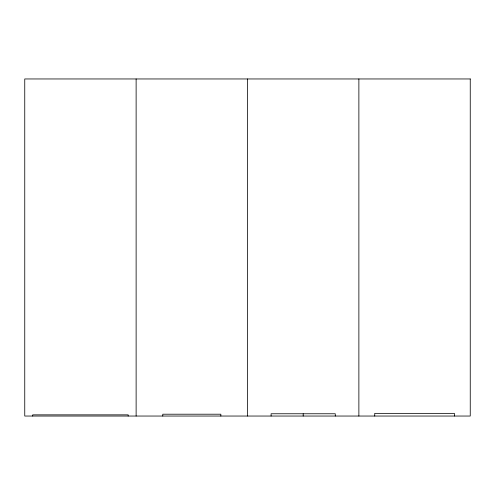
<?xml version="1.0" encoding="UTF-8"?>
<svg xmlns="http://www.w3.org/2000/svg" width="495" height="495" viewBox="0 0 495 495"><rect width="100%" height="100%" fill="white"/><g stroke="black" fill="none" stroke-linecap="round" stroke-linejoin="round"><path stroke-width="0.74" d="M454.391 416.041L454.391 413.362L374.734 413.362L374.734 416.041M358.875 78.959L358.875 416.041M335.276 416.041L335.276 413.764L271.099 413.764L271.099 416.041M303.188 413.764L303.188 416.041M247.5 78.959L247.5 416.041M220.85 416.041L220.85 414.21L162.775 414.21L162.775 416.041M136.125 78.959L136.125 416.041M128.168 416.041L128.168 414.853L32.707 414.853L32.707 416.041M470.25 78.959L24.75 78.959L24.75 416.041L470.25 416.041L470.25 78.959"/></g></svg>
